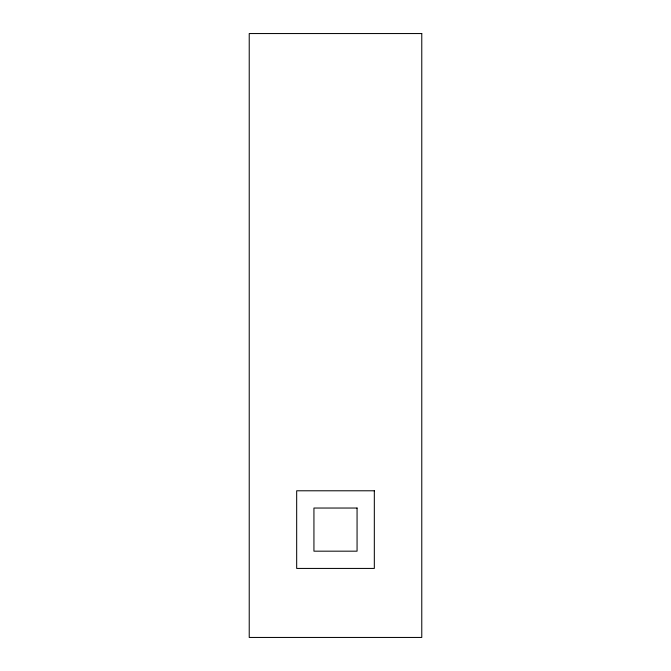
<?xml version="1.0" encoding="UTF-8"?>
<svg xmlns="http://www.w3.org/2000/svg" width="671" height="671" viewBox="0 0 671 671"><rect width="100%" height="100%" fill="white"/><g stroke="black" fill="none" stroke-linecap="round" stroke-linejoin="round"><path stroke-width="1.01" d="M421.774 33.55L249.226 33.55L249.226 637.45L421.774 637.45L421.774 33.55M374.326 490.786L296.674 490.786L296.674 568.429L374.326 568.429L374.326 490.786M357.064 508.039L313.936 508.039L313.936 551.176L357.064 551.176L357.064 508.039"/></g></svg>
